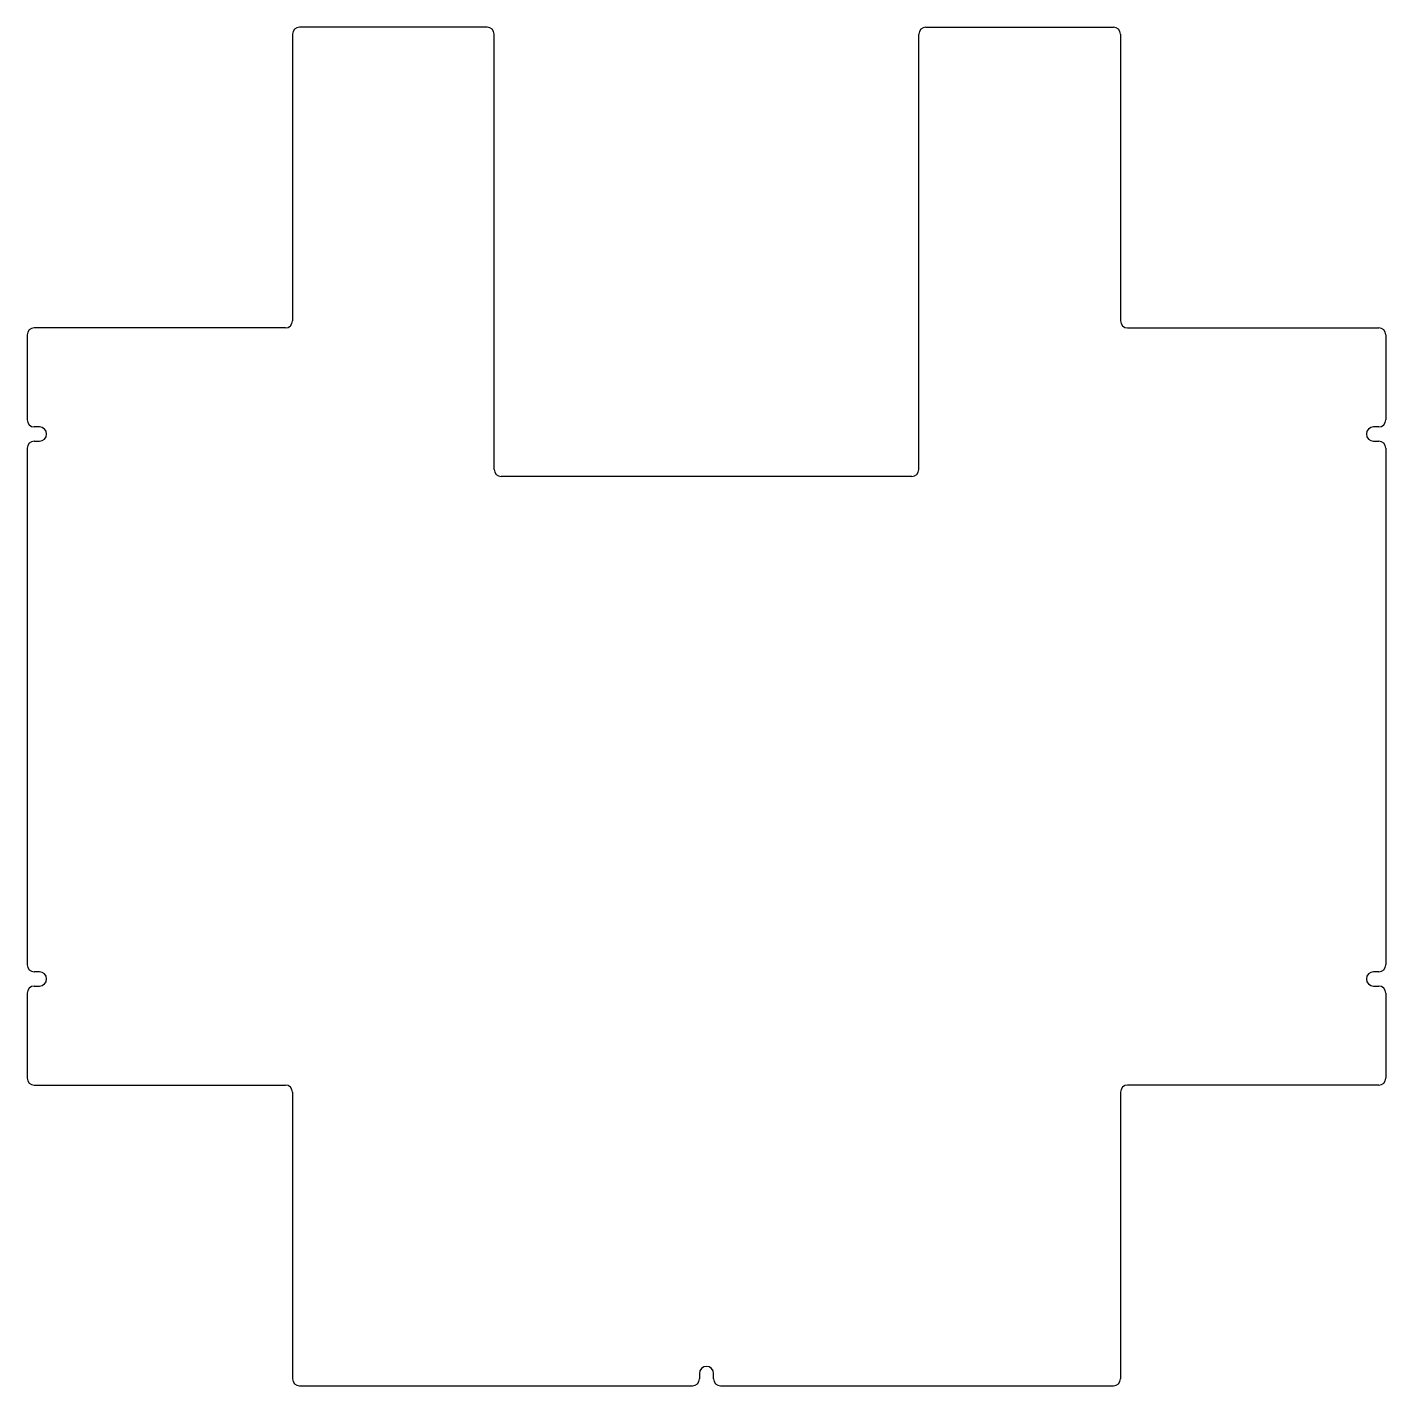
# Model space of a CAD drawing. Header units: millimetres. Extents: x -75 to 309, y -384 to 0.
import ezdxf

# ---------------------------------------------------------------- set-up
doc = ezdxf.new("R2010")
doc.units = ezdxf.units.MM

msp = doc.modelspace()

# ---------------------------------------------------------------- linework, layer by layer
at = {"color": 7, "linetype": 'Continuous', "lineweight": 25}
for p, q in [((55, 0), (2, 0)), ((179, 0), (232, 0)), ((0, -2), (0, -83)), ((57, -125), (57, -2)), ((177, -125), (177, -2)), ((234, -2), (234, -83)), ((-75, -87), (-75, -111)), ((-2, -85), (-73, -85)), ((236, -85), (307, -85)), ((309, -87), (309, -111)), ((-71.5, -113), (-73, -113)), ((307, -113), (305.5, -113)), ((-75, -119), (-75, -265)), ((-73, -117), (-71.5, -117)), ((305.5, -117), (307, -117)), ((309, -119), (309, -265)), ((175, -127), (59, -127)), ((-71.5, -267), (-73, -267)), ((307, -267), (305.5, -267)), ((-73, -271), (-71.5, -271)), ((305.5, -271), (307, -271)), ((-75, -273), (-75, -297)), ((309, -273), (309, -297)), ((-73, -299), (-2, -299)), ((307, -299), (236, -299)), ((0, -301), (0, -382)), ((234, -301), (234, -382)), ((2, -384), (113, -384)), ((115, -380.5), (115, -382)), ((119, -382), (119, -380.5)), ((121, -384), (232, -384))]:
    msp.add_line(p, q, dxfattribs=at)
for centre, start, end in [((55, -2), 0, 90), ((179, -2), 90, 180), ((232, -2), 0, 90), ((2, -2), 90, 180), ((-2, -83), 270, 0), ((236, -83), 180, 270), ((-73, -87), 90, 180), ((307, -87), 0, 90), ((-73, -111), 180, 270), ((307, -111), 270, 0), ((-71.5, -115), 270, 90), ((305.5, -115), 90, 270), ((-73, -119), 90, 180), ((307, -119), 0, 90), ((59, -125), 180, 270), ((175, -125), 270, 0), ((-73, -265), 180, 270), ((-71.5, -269), 270, 90), ((305.5, -269), 90, 270), ((307, -265), 270, 0), ((-73, -273), 90, 180), ((307, -273), 360, 90), ((-73, -297), 180, 270), ((-2, -301), 0, 90), ((236, -301), 90, 180), ((307, -297), 270, 360), ((117, -380.5), 0, 180), ((2, -382), 180, 270), ((113, -382), 270, 360), ((121, -382), 180, 270), ((232, -382), 270, 0)]:
    msp.add_arc(centre, 2, start, end, dxfattribs=at)

doc.saveas('drawing.dxf')
